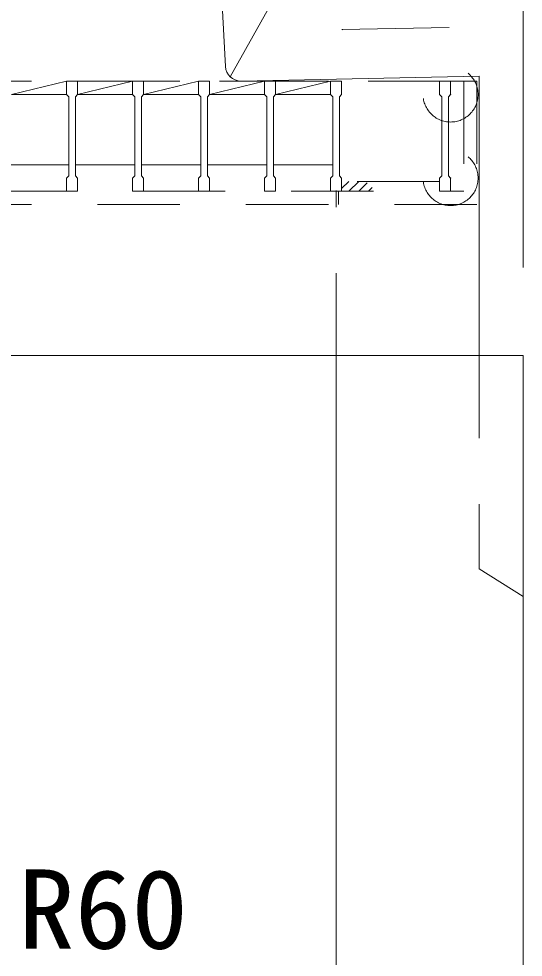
# Model space of a CAD drawing. Units: millimetres at full size; details may follow other scales. Extents: x -734 to 58102, y 49499 to 87169.
# Drawn here: x 7315.3 to 7544.5, y 63252.9 to 63679.5 of the extents above; entities that cross this region are included whole.
import ezdxf
from ezdxf.enums import TextEntityAlignment as Align

# ---------------------------------------------------------------- set-up
doc = ezdxf.new("R2010")
doc.units = ezdxf.units.MM
doc.header["$LTSCALE"] = 50
doc.header["$PDMODE"] = 32
doc.header["$PDSIZE"] = 25
doc.linetypes.add('USER1', pattern=[1.35, 0.75, -0.6])
for name, color, linetype, lineweight in [('寸法線', 7, 'Continuous', 13), ('引出線', 4, 'Continuous', 13), ('本体', 2, 'Continuous', 20), ('ｸﾞﾚｰﾁﾝｸﾞ', 7, 'USER1', 9)]:
    doc.layers.add(name, color=color, linetype=linetype, lineweight=lineweight)
doc.styles.add('ＭＳ 明朝', font='')
doc.styles.get('ＭＳ 明朝').set_extended_font_data('MS Mincho')

# ---------------------------------------------------------------- blocks, each defined once
blk = doc.blocks.new('open_arrow')
at = {"color": 0, "linetype": 'Continuous', "lineweight": -2}
blk.add_lwpolyline([(7.5, 1.25), (0, 0), (7.5, -1.25)], dxfattribs=at)

msp = doc.modelspace()

# ---------------------------------------------------------------- hatches: boundary and pattern name
at = {"layer": 'ｸﾞﾚｰﾁﾝｸﾞ'}
h = msp.add_hatch(dxfattribs=at)
h.set_pattern_fill('USER', color=256, style=0, pattern_type=2)
h.set_pattern_definition([(45, (6595.99, 63284.1), (-2.24506, 2.24506), [37.5, -30])])
h.paths.add_polyline_path([(7506.5, 63605.58), (7506.5, 63601.08), (7487.5, 63601.08), (7462, 63601.08), (7462, 63605.58), (7487.5, 63605.58)])

# ---------------------------------------------------------------- linework, layer by layer
at = {"layer": '寸法線'}
msp.add_line((7544.5, 63566.4), (7544.5, 64109.82), dxfattribs=at)
at = {"layer": '引出線'}
for points in [[(7411.39, 63653.1), (7461.42, 63742.7), (7509.35, 63742.7)], [(7462.15, 63674.57), (7510.86, 63675.54), (7462.12, 63674.57)]]:
    msp.add_lwpolyline(points, dxfattribs=at)
at = {"layer": '本体'}
for p, q in [((7409.18, 63657.87), (7400.92, 63823.02)), ((7524.5, 63653.38), (7416.31, 63651.22)), ((7524.5, 63653.38), (7524.5, 63526.38)), ((7544.5, 63526.38), (7074.5, 63526.38)), ((7459.5, 63196.91), (7459.5, 63526.38)), ((7544.5, 62676.38), (7544.5, 63526.38))]:
    msp.add_line(p, q, dxfattribs=at)
at = {"layer": '本体', "linetype": 'USER1', "lineweight": 9}
for p, q in [((7459.5, 63526.38), (7459.5, 63601.38)), ((7524.51, 63526.38), (7524.51, 63429.38)), ((7544.51, 63416.88), (7524.51, 63429.38))]:
    msp.add_line(p, q, dxfattribs=at)
at = {"layer": '本体'}
msp.add_arc((7416.17, 63658.22), 7, 182.8626, 271.1457, dxfattribs=at)
at = {"layer": 'ｸﾞﾚｰﾁﾝｸﾞ'}
for p, q in [((7523.5, 63651.08), (7095.5, 63651.08)), ((7511.5, 63651.08), (7107.5, 63651.08)), ((7312, 63645.08), (7337, 63651.08)), ((7337, 63651.08), (7342, 63651.08)), ((7337, 63651.08), (7342, 63651.08)), ((7337, 63651.08), (7342, 63651.08)), ((7337, 63651.08), (7337, 63645.08)), ((7337, 63651.08), (7337, 63645.08)), ((7337, 63651.08), (7337, 63645.08)), ((7342, 63651.08), (7342, 63645.08)), ((7342, 63651.08), (7342, 63645.08)), ((7342, 63651.08), (7342, 63645.08)), ((7342, 63645.08), (7367, 63651.08)), ((7367, 63651.08), (7372, 63651.08)), ((7367, 63651.08), (7372, 63651.08)), ((7367, 63651.08), (7372, 63651.08)), ((7367, 63651.08), (7367, 63645.08)), ((7367, 63651.08), (7367, 63645.08)), ((7367, 63651.08), (7367, 63645.08)), ((7372, 63651.08), (7372, 63645.08)), ((7372, 63651.08), (7372, 63645.08)), ((7372, 63651.08), (7372, 63645.08)), ((7372, 63645.08), (7397, 63651.08)), ((7397, 63651.08), (7402, 63651.08)), ((7397, 63651.08), (7402, 63651.08)), ((7397, 63651.08), (7402, 63651.08)), ((7397, 63651.08), (7397, 63645.08)), ((7397, 63651.08), (7397, 63645.08)), ((7397, 63651.08), (7397, 63645.08)), ((7402, 63651.08), (7402, 63645.08)), ((7402, 63651.08), (7402, 63645.08)), ((7402, 63651.08), (7402, 63645.08)), ((7402, 63645.08), (7427, 63651.08)), ((7427, 63651.08), (7432, 63651.08)), ((7427, 63651.08), (7432, 63651.08)), ((7427, 63651.08), (7432, 63651.08)), ((7427, 63651.08), (7427, 63645.08)), ((7427, 63651.08), (7427, 63645.08)), ((7427, 63651.08), (7427, 63645.08)), ((7432, 63651.08), (7432, 63645.08)), ((7432, 63651.08), (7432, 63645.08)), ((7432, 63651.08), (7432, 63645.08)), ((7432, 63645.08), (7457, 63651.08)), ((7457, 63651.08), (7462, 63651.08)), ((7457, 63651.08), (7462, 63651.08)), ((7457, 63651.08), (7462, 63651.08)), ((7457, 63651.08), (7457, 63645.08)), ((7457, 63651.08), (7457, 63645.08)), ((7457, 63651.08), (7457, 63645.08)), ((7462, 63651.08), (7462, 63645.08)), ((7462, 63651.08), (7462, 63645.08)), ((7462, 63651.08), (7462, 63645.08)), ((7487, 63651.08), (7492, 63651.08)), ((7487, 63651.08), (7492, 63651.08)), ((7487, 63651.08), (7492, 63651.08)), ((7506.5, 63651.08), (7511.5, 63651.08)), ((7506.5, 63651.08), (7506.5, 63645.08)), ((7506.5, 63651.08), (7511.5, 63651.08)), ((7506.5, 63651.08), (7506.5, 63645.08)), ((7506.5, 63651.08), (7511.5, 63651.08)), ((7506.5, 63651.08), (7506.5, 63645.08)), ((7511.5, 63645.08), (7511.5, 63651.08)), ((7511.5, 63651.08), (7511.5, 63645.08)), ((7511.5, 63651.08), (7511.5, 63645.08)), ((7511.5, 63651.08), (7511.5, 63645.08)), ((7511.5, 63651.08), (7511.5, 63645.08)), ((7511.5, 63651.08), (7511.5, 63645.08)), ((7511.5, 63651.08), (7511.5, 63645.08)), ((7517.5, 63651.08), (7517.5, 63601.08)), ((7523.5, 63651.08), (7523.5, 63595.08)), ((7312, 63645.08), (7337, 63645.08)), ((7337, 63645.08), (7338, 63644.08)), ((7337, 63645.08), (7338, 63644.08)), ((7337, 63645.08), (7338, 63644.08)), ((7342, 63645.08), (7341, 63644.08)), ((7342, 63645.08), (7341, 63644.08)), ((7342, 63645.08), (7341, 63644.08)), ((7342, 63645.08), (7367, 63645.08)), ((7367, 63645.08), (7368, 63644.08)), ((7367, 63645.08), (7368, 63644.08)), ((7367, 63645.08), (7368, 63644.08)), ((7372, 63645.08), (7371, 63644.08)), ((7372, 63645.08), (7371, 63644.08)), ((7372, 63645.08), (7371, 63644.08)), ((7372, 63645.08), (7397, 63645.08)), ((7397, 63645.08), (7398, 63644.08)), ((7397, 63645.08), (7398, 63644.08)), ((7397, 63645.08), (7398, 63644.08)), ((7402, 63645.08), (7401, 63644.08)), ((7402, 63645.08), (7401, 63644.08)), ((7402, 63645.08), (7401, 63644.08)), ((7402, 63645.08), (7427, 63645.08)), ((7427, 63645.08), (7428, 63644.08)), ((7427, 63645.08), (7428, 63644.08)), ((7427, 63645.08), (7428, 63644.08)), ((7432, 63645.08), (7431, 63644.08)), ((7432, 63645.08), (7431, 63644.08)), ((7432, 63645.08), (7431, 63644.08)), ((7432, 63645.08), (7457, 63645.08)), ((7457, 63645.08), (7458, 63644.08)), ((7457, 63645.08), (7458, 63644.08)), ((7457, 63645.08), (7458, 63644.08)), ((7462, 63645.08), (7461, 63644.08)), ((7462, 63645.08), (7461, 63644.08)), ((7462, 63645.08), (7461, 63644.08)), ((7506.5, 63645.08), (7507.5, 63644.08)), ((7506.5, 63645.08), (7507.5, 63644.08)), ((7506.5, 63645.08), (7507.5, 63644.08)), ((7511.5, 63645.08), (7510.5, 63644.08)), ((7511.5, 63645.08), (7510.5, 63644.08)), ((7511.5, 63645.08), (7510.5, 63644.08)), ((7338, 63644.08), (7338, 63608.08)), ((7338, 63644.08), (7338, 63608.08)), ((7338, 63644.08), (7338, 63608.08)), ((7341, 63644.08), (7341, 63608.08)), ((7341, 63644.08), (7341, 63608.08)), ((7341, 63644.08), (7341, 63608.08)), ((7368, 63644.08), (7368, 63608.08)), ((7368, 63644.08), (7368, 63608.08)), ((7368, 63644.08), (7368, 63608.08)), ((7371, 63644.08), (7371, 63608.08)), ((7371, 63644.08), (7371, 63608.08)), ((7371, 63644.08), (7371, 63608.08)), ((7398, 63644.08), (7398, 63608.08)), ((7398, 63644.08), (7398, 63608.08)), ((7398, 63644.08), (7398, 63608.08)), ((7401, 63644.08), (7401, 63608.08)), ((7401, 63644.08), (7401, 63608.08)), ((7401, 63644.08), (7401, 63608.08)), ((7428, 63644.08), (7428, 63608.08)), ((7428, 63644.08), (7428, 63608.08)), ((7428, 63644.08), (7428, 63608.08)), ((7431, 63644.08), (7431, 63608.08)), ((7431, 63644.08), (7431, 63608.08)), ((7431, 63644.08), (7431, 63608.08)), ((7458, 63644.08), (7458, 63608.08)), ((7458, 63644.08), (7458, 63608.08)), ((7458, 63644.08), (7458, 63608.08)), ((7461, 63644.08), (7461, 63608.08)), ((7461, 63644.08), (7461, 63608.08)), ((7461, 63644.08), (7461, 63608.08)), ((7507.5, 63644.08), (7507.5, 63608.08)), ((7507.5, 63644.08), (7507.5, 63608.08)), ((7507.5, 63644.08), (7507.5, 63608.08)), ((7510.5, 63644.08), (7510.5, 63608.08)), ((7510.5, 63644.08), (7510.5, 63608.08)), ((7510.5, 63644.08), (7510.5, 63608.08)), ((7311, 63613.08), (7338, 63613.08)), ((7341, 63613.08), (7368, 63613.08)), ((7371, 63613.08), (7398, 63613.08)), ((7401, 63613.08), (7428, 63613.08)), ((7431, 63613.08), (7458, 63613.08)), ((7337, 63607.08), (7338, 63608.08)), ((7337, 63607.08), (7338, 63608.08)), ((7337, 63607.08), (7338, 63608.08)), ((7337, 63601.08), (7337, 63607.08)), ((7337, 63601.08), (7337, 63607.08)), ((7337, 63601.08), (7337, 63607.08)), ((7342, 63607.08), (7341, 63608.08)), ((7342, 63607.08), (7341, 63608.08)), ((7342, 63607.08), (7341, 63608.08)), ((7342, 63601.08), (7342, 63607.08)), ((7342, 63601.08), (7342, 63607.08)), ((7342, 63601.08), (7342, 63607.08)), ((7367, 63607.08), (7368, 63608.08)), ((7367, 63607.08), (7368, 63608.08)), ((7367, 63607.08), (7368, 63608.08)), ((7367, 63601.08), (7367, 63607.08)), ((7367, 63601.08), (7367, 63607.08)), ((7367, 63601.08), (7367, 63607.08)), ((7372, 63607.08), (7371, 63608.08)), ((7372, 63607.08), (7371, 63608.08)), ((7372, 63607.08), (7371, 63608.08)), ((7372, 63601.08), (7372, 63607.08)), ((7372, 63601.08), (7372, 63607.08)), ((7372, 63601.08), (7372, 63607.08)), ((7397, 63607.08), (7398, 63608.08)), ((7397, 63607.08), (7398, 63608.08)), ((7397, 63607.08), (7398, 63608.08)), ((7397, 63601.08), (7397, 63607.08)), ((7397, 63601.08), (7397, 63607.08)), ((7397, 63601.08), (7397, 63607.08)), ((7402, 63607.08), (7401, 63608.08)), ((7402, 63607.08), (7401, 63608.08)), ((7402, 63607.08), (7401, 63608.08)), ((7402, 63601.08), (7402, 63607.08)), ((7402, 63601.08), (7402, 63607.08)), ((7402, 63601.08), (7402, 63607.08)), ((7427, 63607.08), (7428, 63608.08)), ((7427, 63607.08), (7428, 63608.08)), ((7427, 63607.08), (7428, 63608.08)), ((7427, 63601.08), (7427, 63607.08)), ((7427, 63601.08), (7427, 63607.08)), ((7427, 63601.08), (7427, 63607.08)), ((7432, 63607.08), (7431, 63608.08)), ((7432, 63607.08), (7431, 63608.08)), ((7432, 63607.08), (7431, 63608.08)), ((7432, 63601.08), (7432, 63607.08)), ((7432, 63601.08), (7432, 63607.08)), ((7432, 63601.08), (7432, 63607.08)), ((7457, 63607.08), (7458, 63608.08)), ((7457, 63607.08), (7458, 63608.08)), ((7457, 63607.08), (7458, 63608.08)), ((7457, 63601.08), (7457, 63607.08)), ((7457, 63601.08), (7457, 63607.08)), ((7457, 63601.08), (7457, 63607.08)), ((7462, 63607.08), (7461, 63608.08)), ((7462, 63607.08), (7461, 63608.08)), ((7462, 63607.08), (7461, 63608.08)), ((7462, 63601.08), (7462, 63607.08)), ((7462, 63601.08), (7462, 63607.08)), ((7462, 63601.08), (7462, 63607.08)), ((7506.5, 63607.08), (7507.5, 63608.08)), ((7506.5, 63607.08), (7507.5, 63608.08)), ((7506.5, 63607.08), (7507.5, 63608.08)), ((7506.5, 63601.08), (7506.5, 63607.08)), ((7506.5, 63601.08), (7506.5, 63607.08)), ((7506.5, 63601.08), (7506.5, 63607.08)), ((7511.5, 63607.08), (7510.5, 63608.08)), ((7511.5, 63607.08), (7510.5, 63608.08)), ((7511.5, 63607.08), (7510.5, 63608.08)), ((7511.5, 63601.08), (7511.5, 63607.08)), ((7511.5, 63601.08), (7511.5, 63607.08)), ((7511.5, 63601.08), (7511.5, 63607.08)), ((7511.5, 63601.08), (7511.5, 63607.08)), ((7511.5, 63601.08), (7511.5, 63607.08)), ((7511.5, 63601.08), (7511.5, 63607.08)), ((7506.5, 63605.58), (7462, 63605.58)), ((7101.5, 63601.08), (7517.5, 63601.08)), ((7337, 63601.08), (7342, 63601.08)), ((7337, 63601.08), (7342, 63601.08)), ((7337, 63601.08), (7342, 63601.08)), ((7367, 63601.08), (7372, 63601.08)), ((7367, 63601.08), (7372, 63601.08)), ((7367, 63601.08), (7372, 63601.08)), ((7397, 63601.08), (7402, 63601.08)), ((7397, 63601.08), (7402, 63601.08)), ((7397, 63601.08), (7402, 63601.08)), ((7427, 63601.08), (7432, 63601.08)), ((7427, 63601.08), (7432, 63601.08)), ((7427, 63601.08), (7432, 63601.08)), ((7457, 63601.08), (7462, 63601.08)), ((7457, 63601.08), (7462, 63601.08)), ((7457, 63601.08), (7462, 63601.08)), ((7460.5, 63601.08), (7460.5, 63595.08)), ((7506.5, 63601.08), (7511.5, 63601.08)), ((7506.5, 63601.08), (7511.5, 63601.08)), ((7506.5, 63601.08), (7511.5, 63601.08)), ((7523.5, 63595.08), (7095.5, 63595.08))]:
    msp.add_line(p, q, dxfattribs=at)
for p in [(7511.5, 63645.08), (7511.5, 63607.08)]:
    msp.add_point(p, dxfattribs=at)

# ---------------------------------------------------------------- block references
at = {"layer": '引出線', "xscale": 0.0533, "yscale": 0.0533}
for p, rotation in [((7462.15, 63674.57), 1.1), ((7411.39, 63653.1), 60.8)]:
    msp.add_blockref('open_arrow', p, dxfattribs=dict(at, rotation=rotation))

# ---------------------------------------------------------------- texts
at = {"layer": '引出線', "style": 'ＭＳ 明朝', "width": 1.05}
msp.add_text('R60', height=36.03, dxfattribs=at).set_placement((7392.16, 63292.79), align=Align.TOP_RIGHT)

doc.saveas('drawing.dxf')
